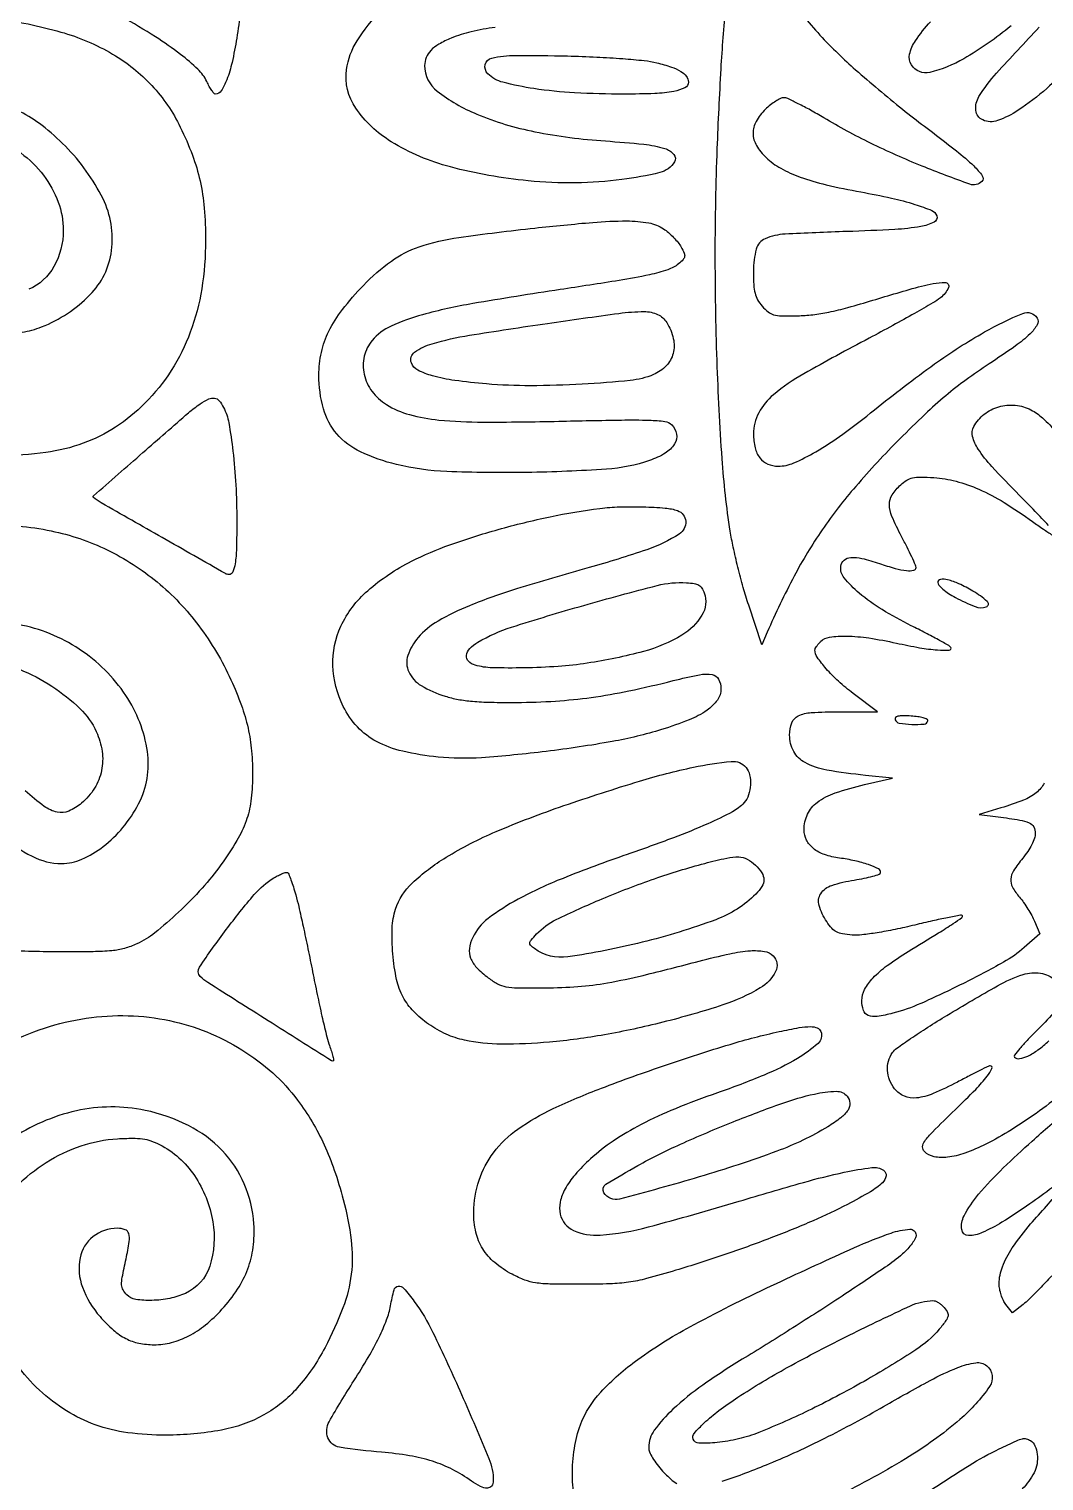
# Model space of a CAD drawing. Header units: inches. Extents: x 0 to 5940, y 0 to 4205.
# Drawn here: x 5406.85 to 5427, y 742.42 to 771.26 of the extents above; entities that cross this region are included whole.
import ezdxf

# ---------------------------------------------------------------- set-up
doc = ezdxf.new("R2010")
doc.units = ezdxf.units.IN
doc.header["$LTSCALE"] = 50
doc.header["$MEASUREMENT"] = 0

# ---------------------------------------------------------------- blocks, each defined once
blk = doc.blocks.new('JACZ-COO-GE-001-CAR-LOGO-R00')
at = {"color": 8}
for points in [[(4927.04, 3003.33, 0.002324), (4920.71, 2997.39, -0.008727), (4908.75, 2986.47, -0.03434), (4900.83, 2980.4, -0.06008), (4895.15, 2977.55, -0.195658), (4891.02, 2977.72, -0.2658), (4889.11, 2980.37, -0.164417), (4889.98, 2984.22, -0.047818), (4894.84, 2990.7, -0.00616), (4906.68, 3003.38, 0.002415)], [(4898.87, 3003.79, -0.041791), (4885.77, 2994.68, -0.070576), (4876.39, 2990.9, -0.324207), (4871.27, 2992.97, -0.200039), (4870.78, 2995.94, -0.08956), (4872.38, 2999.63, -0.041119), (4876.58, 3004.92, -0.007694)], [(4841.25, 3006.68, 0.030212), (4850.97, 2996.11, 0.011146), (4855.82, 2991.64, 0.005554), (4862.16, 2986.19, 0.00551), (4868.84, 2980.69, 0.008075), (4874.86, 2976, -0.005089), (4883.77, 2969.15, -0.02529), (4888.53, 2965, -0.047403), (4890.9, 2962.24, -0.364955), (4890.76, 2960.67, -0.290382), (4887.44, 2959.93, -0.00962), (4874.22, 2964.97, -0.017691), (4860, 2971.3, -0.020941), (4847.07, 2978.3, 0.007763), (4843.36, 2980.44, 0.010572), (4839.95, 2982.24, 0.007688), (4837.06, 2983.63, 0.108913), (4835.94, 2983.88, 0.112693), (4835.04, 2983.67, 0.028253), (4833.72, 2982.94, 0.027408), (4832.26, 2981.91, 0.024584), (4830.87, 2980.68, 0.072906), (4828.29, 2977.33, 0.131866), (4827.45, 2974, 0.130391), (4828.39, 2970.67, 0.07049), (4831.06, 2967.32, 0.062913), (4835.12, 2964.36, 0.039109), (4840.5, 2961.91, 0.02964), (4847.65, 2959.79, 0.013194), (4857.27, 2957.8, -0.010238), (4865.76, 2956.1, -0.021561), (4872.25, 2954.37, -0.021652), (4876.92, 2952.67, -0.21788), (4878.3, 2951.2, -0.376752), (4877.55, 2949.41, -0.069706), (4873.87, 2948.23, -0.029855), (4866.71, 2947.41, -0.005451), (4853.38, 2946.84, 0.005195), (4836.3, 2946.12, 0.087247), (4830.81, 2944.86, 0.233275), (4828.35, 2942, 0.063446), (4827.57, 2935.91, 0.012295), (4827.66, 2932.07, 0.04866), (4828.01, 2929.74, 0.070048), (4828.72, 2927.97, 0.047019), (4829.99, 2926.18, 0.044224), (4831.63, 2924.59, 0.104254), (4833.14, 2923.82, 0.062754), (4835.27, 2923.51, 0.008795), (4839.74, 2923.52, 0.025258), (4843.96, 2923.81, 0.020839), (4848.42, 2924.53, 0.016448), (4853.71, 2925.81, 0.007383), (4860.57, 2927.8, -0.007553), (4874.06, 2931.73, -0.057809), (4880.57, 2932.73, -0.5523), (4881.53, 2931.32, -0.12794), (4879.32, 2928.5, -0.03059), (4877.21, 2927.09, -0.003371), (4872.18, 2924.19, -0.004105), (4866.13, 2920.83, -0.003309), (4859.57, 2917.31, 0.006744), (4841.53, 2907.47, 0.044768), (4833.09, 2901.67, 0.098832), (4829.01, 2896.64, 0.121828), (4827.57, 2890.8, 0.056825), (4828.01, 2886.97, 0.107148), (4829.33, 2884.17, 0.128067), (4831.5, 2882.48, 0.102174), (4834.41, 2881.88, 0.102952), (4838.72, 2882.78, 0.029787), (4844.81, 2885.87, 0.024591), (4852.27, 2890.74, 0.012857), (4861.07, 2897.48, -0.013579), (4877.7, 2910.17, -0.027663), (4891.53, 2919.03, -0.030288), (4902.08, 2924.18, -0.367982), (4906.06, 2922.9, -0.276068), (4906.09, 2921.01, -0.071024), (4904.12, 2918.51, -0.036903), (4900.03, 2915.13, -0.008974), (4892.78, 2910.2, 0.013054), (4886.42, 2905.79, 0.016614), (4880.8, 2901.38, 0.01483), (4875.01, 2896.22, 0.00767), (4868.07, 2889.44, 0.017202), (4855.86, 2876.28, 0.028196), (4846.57, 2864.24, 0.028824), (4838.83, 2851.42, 0.019032), (4831.39, 2835.91), (4829.88, 2832.44), (4826.25, 2843.41, -0.011277), (4824.75, 2848.3, -0.007598), (4823.25, 2853.95, -0.007656), (4821.97, 2859.46, -0.015046), (4821.14, 2863.88, -0.021096), (4818.9, 2883.94, -0.008841), (4817.5, 2911.09, -0.008563), (4817, 2940.93, -0.009419), (4817.56, 2969.82, -0.004815), (4818.61, 2991.89, -0.009865), (4819.94, 3009.16, -0.012177)], [(4685.53, 3007.74, -0.014087), (4684.56, 3000.38, -0.01494), (4683.27, 2993.67, -0.036443), (4681.82, 2988.86, -0.050969), (4680.27, 2985.77, -0.255834), (4678.63, 2984.88, -0.229338), (4678.28, 2985.05, -0.018732), (4677.66, 2985.9, -0.02217), (4676.97, 2987.03, -0.015122), (4676.28, 2988.36, 0.09081), (4673.83, 2991.75, 0.027647), (4669, 2995.89, 0.021947), (4662.07, 3000.72, 0.010208), (4652.69, 3006.41)], [(4756.1, 3003.33, 0.026716), (4749.44, 3002.16, 0.042027), (4743.91, 3000.38, 0.030224), (4740.5, 2998.7, 0.071251), (4738.27, 2996.98, 0.09575), (4737.01, 2995.05, 0.097255), (4736.57, 2992.8, 0.232147), (4740.05, 2985.71, 0.065777), (4750.97, 2979.35, 0.050537), (4767.06, 2974.47, 0.031642), (4786.58, 2971.91, -0.009381), (4797.2, 2971, -0.04735), (4803.03, 2969.82, -0.13954), (4805.54, 2968.21, -0.330245), (4805.72, 2966.12, -0.197063), (4801.63, 2963.15, -0.027611), (4791.16, 2961.21, -0.02948), (4778.41, 2960.32, -0.026578), (4765.19, 2960.88, -0.040485), (4743.7, 2964.71, -0.073353), (4727.31, 2971.72, -0.104698), (4717.5, 2981.03, -0.18677), (4714.96, 2991.7, -0.108077), (4717.86, 2999.63, -0.055641), (4724.51, 3007.9, -0.053148)], [(4617.57, 3005.85, -0.036999), (4635.9, 3002.08, -0.06346), (4650.22, 2995.97, -0.073733), (4661.06, 2987.25, -0.073017), (4668.95, 2975.74, -0.024059), (4672.29, 2967.99, -0.034943), (4674.41, 2960.86, -0.033877), (4675.55, 2953.33, -0.020851), (4675.93, 2944.38, -0.039457), (4674.87, 2930.99, -0.049691), (4671.71, 2918.97, -0.052739), (4666.45, 2908.39, -0.054853), (4659.15, 2899.31, -0.050756), (4651.03, 2892.7, -0.058538), (4642.1, 2888.22, -0.053252), (4631.69, 2885.66, -0.032644), (4619.07, 2884.78, -0.021802)], [(4624.78, 2968.6, -0.071327), (4631.08, 2962.42, -0.074758), (4635.16, 2955.01, -0.089017), (4636.56, 2947.16, -0.126858), (4633.98, 2937.17, -0.165842), (4627.03, 2930.87, -0.193643)], [(4625.14, 2918.99, 0.057189), (4630.57, 2920.45, 0.10457), (4643.93, 2929.28, 0.163456), (4649.92, 2941.55, 0.148182), (4647.55, 2955.88, 0.081605), (4637.13, 2970.46, 0.030021), (4630.7, 2976.18, 0.051536), (4624.64, 2980.01, 0.052414)], [(4908.01, 2794.15, -0.106612), (4905.85, 2791.48, -0.07751), (4902.29, 2789.41, -0.020649), (4896.07, 2787.27), (4890.07, 2785.48), (4895.31, 2784.79, -0.007597), (4901.3, 2783.91, -0.064681), (4903.89, 2783.13, -0.165194), (4905.12, 2782, -0.124694), (4905.57, 2780.21, -0.086109), (4905.34, 2778.88, -0.031481), (4904.58, 2777.12, -0.029034), (4903.46, 2775.19, -0.02523), (4902.07, 2773.31, 0.027858), (4899.56, 2769.88, 0.124792), (4898.77, 2767.54, 0.149726), (4899.26, 2765.34, 0.046172), (4901.22, 2762.52, -0.022239), (4902.34, 2761.07, -0.01413), (4903.52, 2759.28, -0.014192), (4904.58, 2757.45, -0.025407), (4905.33, 2755.89), (4906.79, 2752.41), (4902.53, 2748.62, -0.054957), (4896.78, 2744.55, -0.010597), (4885.49, 2738.6, -0.011362), (4873.85, 2733.11, -0.0416), (4866.16, 2730.43, -0.02621), (4861.77, 2729.54, -0.13432), (4859.32, 2729.83, -0.217711), (4858.01, 2731.22, -0.081808), (4857.57, 2733.92, -0.124392), (4858.34, 2736.98, -0.065504), (4860.65, 2740.18, -0.04665), (4864.58, 2743.63, -0.020205), (4870.38, 2747.49, 0.001349), (4878.78, 2752.64, 0.009222), (4882.86, 2755.26, 0.010042), (4885.27, 2756.94, 0.460708), (4885.31, 2757.47, 0.249165), (4884.9, 2757.6, 0.001781), (4881.29, 2756.88, 0.006177), (4877.11, 2755.99, 0.003849), (4872.23, 2754.84, -0.008551), (4866.75, 2753.61, -0.011589), (4861.76, 2752.69, -0.012438), (4857.59, 2752.13, -0.043213), (4854.87, 2752.07, -0.023436), (4852.2, 2752.37, -0.082069), (4850.56, 2752.92, -0.090884), (4849.28, 2753.93, -0.032734), (4847.85, 2755.78, -0.073728), (4845.72, 2760.26, -0.223943), (4846.19, 2763.51, -0.16984), (4849.23, 2765.83, -0.041173), (4855.47, 2767.3, 0.012569), (4858.23, 2767.79, 0.019668), (4860.57, 2768.36, 0.014621), (4862.4, 2768.94, 0.290348), (4862.75, 2769.38, 0.315597), (4862.19, 2770.39, 0.028482), (4859.37, 2771.56, 0.030096), (4855.64, 2772.62, 0.021904), (4851.39, 2773.37, -0.05002), (4847.24, 2774.34, -0.086502), (4844.15, 2776.04, -0.107622), (4842.25, 2778.38, -0.11728), (4841.57, 2781.23, -0.110991), (4842.53, 2785.52, -0.122524), (4845.22, 2788.8, -0.078948), (4850.18, 2791.41, -0.024537), (4858.31, 2793.72), (4866.07, 2795.51), (4858.57, 2796.27, -0.017901), (4847.85, 2797.74, -0.079345), (4841.85, 2799.8, -0.147527), (4838.72, 2802.91, -0.124654), (4837.57, 2807.44, -0.08985), (4838.19, 2810.84, -0.195879), (4839.95, 2812.76, -0.096404), (4843.57, 2813.67, -0.013553), (4851.29, 2813.88), (4861.87, 2813.88), (4855.15, 2818.96, -0.022758), (4851.11, 2822.32, -0.028292), (4847.69, 2825.81, -0.028678), (4845.23, 2828.98, -0.150746), (4844.57, 2831.06, -0.13034), (4844.67, 2831.41, -0.023908), (4845.03, 2832, -0.024254), (4845.54, 2832.66, -0.019967), (4846.14, 2833.31, -0.163322), (4848.64, 2834.55, -0.039325), (4853.33, 2834.83, -0.032362), (4859.53, 2834.31, -0.017193), (4867.12, 2832.9, 0.010943), (4873.54, 2831.63, 0.023947), (4878.51, 2831, 0.032923), (4881.77, 2830.96, 0.569495), (4882.17, 2831.72, 0.126944), (4881.66, 2832.21, 0.002918), (4878.73, 2833.83, 0.006326), (4875.24, 2835.68, 0.004222), (4871.2, 2837.72, -0.023273), (4863.17, 2842.16, -0.037586), (4856.85, 2846.73, -0.044108), (4852.66, 2850.96, -0.21159), (4851.75, 2854.16, -0.178613), (4852.66, 2855.84, -0.163919), (4854.49, 2856.61, -0.079388), (4857.58, 2856.35, -0.020189), (4862.41, 2854.93, 0.014006), (4866.82, 2853.58, 0.040268), (4869.96, 2852.98, 0.071919), (4871.92, 2853.05, 0.362634), (4872.57, 2853.83, 0.106054), (4872.43, 2854.47, 0.003852), (4871.39, 2856.75, 0.006904), (4870.08, 2859.44, 0.004772), (4868.54, 2862.44, -0.019126), (4865.88, 2867.99, -0.098689), (4865.17, 2871.3, -0.149425), (4865.93, 2873.92, -0.064004), (4868.33, 2876.73, -0.047101), (4870, 2877.99, -0.08431), (4871.59, 2878.62, -0.055975), (4873.72, 2878.84, -0.011509), (4877.5, 2878.7, -0.050605), (4883.62, 2877.72, -0.039536), (4889.98, 2875.48, -0.033091), (4896.92, 2871.83, -0.018749), (4904.82, 2866.56, 0.00522), (4907.79, 2864.46, 0.009246), (4910.29, 2862.8, 0.004214)], [(4909.21, 2865.49, 0.004228), (4905.51, 2869.37, 0.002647), (4901.13, 2873.86, -0.008154), (4893.55, 2881.79, -0.040633), (4889.75, 2886.63, -0.083824), (4888.22, 2890.07, -0.187405), (4888.56, 2892.87, -0.104411), (4891.4, 2896.24, -0.095416), (4895.45, 2898.31, -0.094098), (4900.03, 2898.75, -0.098196), (4904.37, 2897.46, -0.063741), (4907.56, 2895.22, -0.022485), (4911.53, 2891.27, -0.021148)], [(4624.42, 2825.66, -0.046982), (4633.42, 2820.94, -0.047511), (4641.17, 2814.77, -0.094095), (4645.7, 2808.38, -0.071504), (4647.3, 2802.91, -0.086639), (4647.15, 2797.58, -0.088636), (4645.2, 2792.71, -0.078893), (4641.63, 2788.58, -0.073076), (4638.07, 2786.38, -0.156553), (4634.9, 2786.07, -0.104841), (4631.29, 2787.7, -0.023152), (4625.97, 2791.98, 0.016559)], [(4619.34, 2779.82, 0.064405), (4627.91, 2773.87, 0.120089), (4636.08, 2771.88, 0.103283), (4641.71, 2773.06, 0.061894), (4647.62, 2776.56, 0.056111), (4653.07, 2781.86, 0.051786), (4657.38, 2788.38, 0.157757), (4659.84, 2802.88, 0.111602), (4653.86, 2818.41, 0.099537), (4640.97, 2831.24, 0.100838), (4624.17, 2838.01, 0.062439)], [(4624.13, 2865.31, -0.028326), (4633.23, 2863.96, -0.061787), (4648.69, 2858.72, -0.060565), (4662.52, 2849.83, -0.059035), (4674.11, 2837.65, -0.053621), (4682.97, 2822.72, -0.020323), (4685.85, 2815.65, -0.032025), (4687.68, 2809.37, -0.033035), (4688.66, 2803.04, -0.023534), (4688.94, 2795.87, -0.030943), (4688.47, 2789.11, -0.053577), (4687.15, 2783.65, -0.048421), (4684.58, 2778.22, -0.020745), (4680.19, 2771.51, -0.028564), (4674.97, 2765.05, -0.020072), (4668.43, 2758.38, -0.01979), (4661.88, 2752.69, -0.060867), (4656.89, 2749.6, -0.041261), (4653.51, 2748.37, -0.043009), (4650.02, 2747.73, -0.021464), (4644.85, 2747.46, -0.00296), (4634.07, 2747.42, -0.019377), (4617.71, 2748.09, -0.0504)], [(4910.68, 2730.6, -0.019885), (4905.75, 2725.39, 0.009522), (4903.27, 2722.88, 0.015796), (4901.29, 2720.66, 0.009608), (4899.78, 2718.79, 0.377369), (4899.82, 2718.3, 0.24456), (4901.22, 2717.86, 0.06642), (4903.5, 2718.58, 0.049397), (4906.31, 2720.26, 0.028493), (4909.34, 2722.77, -0.022336)], [(4913.86, 2708.93, -0.016489), (4906.72, 2703.39, -0.016438), (4898.94, 2698.14, -0.025581), (4891.88, 2694.19, -0.02713), (4886.05, 2691.69, -0.057456), (4881.28, 2690.54, -0.080783), (4877.56, 2690.69, -0.147025), (4874.9, 2692.12, -0.213846), (4874.39, 2693.46, -0.144837), (4874.95, 2695.02, -0.038956), (4877.11, 2697.54, -0.003097), (4883.38, 2703.7, 0.006328), (4889.07, 2709.35, 0.026055), (4892.28, 2712.99, 0.064039), (4893.56, 2715.11, 0.541851), (4893.06, 2715.88, 0.114841), (4892.69, 2715.79, 0.001098), (4890.19, 2714.56, 0.00359), (4887.32, 2713.1, 0.002308), (4884.02, 2711.38, -0.020472), (4877.27, 2708.17, -0.074266), (4872.69, 2706.97, -0.126847), (4869.33, 2707.46, -0.127314), (4866.64, 2709.51, -0.071862), (4865.24, 2711.94, -0.079897), (4864.65, 2714.57, -0.082854), (4864.93, 2717.18, -0.085457), (4866.03, 2719.52, -0.084446), (4867.2, 2720.71, -0.005795), (4871.07, 2723.41, -0.008139), (4875.79, 2726.53, -0.006018), (4881.11, 2729.83, -0.006951), (4895.09, 2738, -0.049985), (4902.22, 2741.15, -0.11928), (4906.98, 2741.52, -0.138603), (4911.09, 2739.61, -0.132606)], [(4623.57, 2682.43, -0.059137), (4631.83, 2689.1, -0.058572), (4641.52, 2693.71, -0.067467), (4651.55, 2695.67, -0.01169), (4655.72, 2695.82, -0.03719), (4658.51, 2695.64, -0.048957), (4660.79, 2695.09, -0.034625), (4663.22, 2694.05, -0.128231), (4672.83, 2685.51, -0.104699), (4677.95, 2672.7, -0.121907), (4677.08, 2660.39, -0.210829), (4670.36, 2652.87, -0.057049), (4666.04, 2651.48, -0.043067), (4661.09, 2650.92, -0.043717), (4656.63, 2651.19, -0.160503), (4654.14, 2652.45, -0.068675), (4653.09, 2653.84, -0.123152), (4652.71, 2655.22, -0.053261), (4652.89, 2657.31, -0.004926), (4653.93, 2662.4, 0.013305), (4654.83, 2667.19, 0.108915), (4654.7, 2669.4, 0.240384), (4653.68, 2670.5, 0.088116), (4651.53, 2670.88, 0.166635), (4644.81, 2668.57, 0.181114), (4641.2, 2662.71, 0.138695), (4641.87, 2654.55, 0.091293), (4646.74, 2646.42, 0.03102), (4650.44, 2642.71, 0.06141), (4653.86, 2640.36, 0.069212), (4657.47, 2639.08, 0.050852), (4661.69, 2638.65, 0.063612), (4666.55, 2639.27, 0.056868), (4671.29, 2641.1, 0.051178), (4675.93, 2644.16, 0.036131), (4680.47, 2648.45, 0.040505), (4684.78, 2654.01, 0.055213), (4687.64, 2659.67, 0.057476), (4689.11, 2665.63, 0.049318), (4689.31, 2672.09, 0.083827), (4686.64, 2683.16, 0.090288), (4680.53, 2692.42, 0.085156), (4671.2, 2699.33, 0.065246), (4659.21, 2703.53, 0.107424), (4640.17, 2703.39, 0.094616), (4621.93, 2695.47, 0.098376)], [(4620.07, 2721.57, -0.03962), (4631.33, 2726.3, -0.042856), (4642.9, 2729.05, -0.043795), (4654.53, 2729.74, -0.045252), (4665.98, 2728.38, -0.044283), (4676.27, 2725.23, -0.042579), (4685.98, 2720.28, -0.04339), (4694.54, 2713.88, -0.050543), (4701.39, 2706.38, -0.025257), (4705.43, 2700.33, -0.026867), (4708.75, 2694.02, -0.025111), (4711.55, 2687.02, -0.017471), (4714.03, 2678.88, -0.033965), (4716.24, 2667.57, -0.061811), (4716.25, 2658.17, -0.060101), (4713.96, 2648.88, -0.030405), (4709, 2637.87, -0.05886), (4701.31, 2626.67, -0.086957), (4692.05, 2619.21, -0.080985), (4680.3, 2615.01, -0.044707), (4665.07, 2613.6, -0.034191), (4654.41, 2614.3, -0.0521), (4645.41, 2616.48, -0.055335), (4637.45, 2620.35, -0.045426), (4629.94, 2626.11, -0.051127), (4623.65, 2633.22, -0.05394)], [(4910.1, 2657.7, -0.005074), (4906.72, 2654.15, -0.004617), (4903.79, 2651.2, -0.028307), (4902.18, 2649.78), (4899.29, 2647.51), (4897.43, 2649.81, -0.058693), (4896.72, 2650.93, -0.033198), (4896.12, 2652.44, -0.032683), (4895.71, 2654.05, -0.045714), (4895.57, 2655.54, -0.09464), (4896.47, 2660.24, -0.052404), (4899.18, 2665.43, -0.032309), (4904.26, 2672.08, -0.008904), (4913.07, 2681.85, 0.004142)], [(4916.48, 2686.68, -0.004565), (4904.08, 2677.67, -0.018666), (4896.31, 2672.55, -0.02983), (4890.9, 2669.7, -0.106819), (4887.11, 2668.88, -0.377469), (4885.19, 2670.57, -0.151389), (4885.85, 2674.3, -0.058533), (4889.86, 2680.29, -0.022755), (4896.7, 2687.58, -0.010317), (4904.69, 2695.04, -0.006082), (4914.53, 2703.64, -0.001684)], [(4818.91, 2600.87, 0.018909), (4832, 2605.74, 0.018199), (4847.34, 2612.79, 0.013912), (4863.6, 2621.56, -0.006435), (4876.43, 2628.73, -0.030018), (4884.1, 2632.32, -0.055505), (4889.09, 2633.68, -0.215171), (4892.11, 2632.84, -0.388395), (4892.91, 2627.08, -0.064333), (4884.71, 2617.96, -0.04209), (4869.68, 2607.09, -0.02107), (4849.07, 2595.85, -0.030103)], [(4778.07, 2595.45, -0.039809), (4777.46, 2602.46, -0.038773), (4778, 2609.93, -0.052342), (4779.7, 2616.49, -0.099028), (4785.31, 2625.54, -0.048242), (4795.57, 2634.56, -0.034031), (4811.18, 2644.28, -0.013228), (4833.95, 2655.64, -0.002831), (4855.54, 2665.56, -0.023054), (4865.64, 2669.57, -0.067246), (4870.83, 2670.62, -0.4331), (4872.57, 2668.98, -0.125735), (4872.33, 2668.04, -0.031163), (4871.47, 2666.67, -0.0299), (4870.26, 2665.19, -0.026093), (4868.82, 2663.78, -0.031821), (4864.06, 2660.11, -0.003179), (4852.1, 2652.12, -0.004243), (4838.5, 2643.34, -0.004727), (4825.23, 2635.1, 0.015967), (4813.54, 2627.48, 0.035376), (4805.28, 2620.78, 0.047248), (4800.13, 2614.97, 0.158946), (4798.57, 2610.19, 0.100701), (4798.82, 2608.97, 0.033034), (4799.65, 2607.31, 0.030108), (4800.89, 2605.48, 0.024182), (4802.42, 2603.67, 0.018464), (4804.71, 2601.39, 0.070734), (4806.36, 2600.25, 0.083759)], [(4872.2, 2595.48, -0.005322), (4887.25, 2605.23, -0.030493), (4895.58, 2609.81, -0.002513), (4900.36, 2612.04, -0.043203), (4901.98, 2612.62, -0.130016), (4903.06, 2612.62, -0.07728), (4904.24, 2612.1, -0.149312), (4905.48, 2610.65, -0.075064), (4906.11, 2608.31, -0.068599), (4906.04, 2605.63, -0.078906), (4905.24, 2603.2, -0.078176), (4901.96, 2598.73, -0.019865)]]:
    blk.add_lwpolyline(points, format="xyb", dxfattribs=at)
for points in [[(4800.81, 2993.56, -0.019923), (4804.84, 2992.39, -0.056329), (4807.5, 2991.16, -0.091056), (4809.03, 2989.8, -0.166829), (4809.57, 2988.23, -0.28497), (4808.59, 2986.65, -0.068757), (4805.55, 2985.63, -0.036896), (4800.27, 2985.04, -0.00956), (4791.73, 2984.88, -0.013596), (4778.08, 2985.25, -0.023644), (4766.81, 2986.4, -0.026023), (4758.23, 2988.15, -0.13389), (4754.06, 2990.53, -0.258296), (4753.33, 2993.08, -0.289116), (4755.12, 2994.86, -0.054193), (4761.7, 2995.59, -0.006784), (4776.07, 2995.44, -0.005336), (4784.19, 2995.15, -0.0075), (4791.42, 2994.71, -0.007786), (4797.34, 2994.17, -0.033699)], [(4802.65, 2947.61, -0.030191), (4804.05, 2946.53, -0.022008), (4805.48, 2945.18, -0.022366), (4806.72, 2943.78, -0.044755), (4807.54, 2942.55, -0.021392), (4808.39, 2940.83, -0.144028), (4808.51, 2939.89, -0.156224), (4808.1, 2939.08, -0.026473), (4806.81, 2937.9, -0.091905), (4803.85, 2936.26, -0.026739), (4798.8, 2934.87, -0.014099), (4790.4, 2933.29, -0.002308), (4774.07, 2930.77, 0.005235), (4749.92, 2926.89, 0.023709), (4735.99, 2923.81, 0.041528), (4727.28, 2920.65, 0.110608), (4722.05, 2916.67, 0.11837), (4719.86, 2912.3, 0.112057), (4719.84, 2907.32, 0.105609), (4722, 2902.59, 0.094832), (4725.98, 2898.94, 0.071749), (4732.36, 2896.16, 0.042703), (4740.52, 2894.66, 0.024346), (4752.7, 2894.08, 0.005314), (4773.7, 2894.32, -0.001355), (4791.05, 2894.66, -0.011919), (4798.74, 2894.61, -0.023331), (4803.08, 2894.27, -0.166838), (4804.95, 2893.36, -0.158823), (4806.27, 2890.76, -0.178949), (4805.72, 2888.03, -0.11839), (4803.14, 2885.47, -0.054541), (4798.83, 2883.45, -0.065465), (4786.87, 2881.05, -0.012803), (4764.89, 2880.14, -0.013668), (4742.7, 2880.4, -0.050035), (4728.79, 2882.34, -0.050553), (4718.82, 2885.87, -0.103971), (4712.24, 2890.84, -0.112701), (4708.55, 2897.75, -0.066261), (4707.29, 2907.07, -0.055845), (4707.98, 2913.39, -0.059818), (4710.06, 2919.25, -0.050431), (4713.81, 2925.21, -0.02573), (4719.6, 2931.91, -0.045646), (4727.36, 2938.65, -0.075268), (4735.07, 2942.6, -0.045791), (4746.04, 2945.19, -0.008069), (4767.07, 2947.81, -0.005121), (4783.12, 2949.38, -0.023306), (4792.5, 2949.77, -0.040878), (4798.58, 2949.23, -0.106356)], [(4803.58, 2921.63, -0.079876), (4805.39, 2917.21, -0.120519), (4805.34, 2913.08, -0.130167), (4803.42, 2909.65, -0.101901), (4799.89, 2907.24, -0.073997), (4793.49, 2905.62, -0.011063), (4780.2, 2904.58, -0.013312), (4765.86, 2904.15, -0.021579), (4753.68, 2904.64, -0.012878), (4744.89, 2905.61, -0.034771), (4738.74, 2906.88, -0.050307), (4734.7, 2908.47, -0.184379), (4732.89, 2910.49, -0.342073), (4733.78, 2913.43, -0.084324), (4738.64, 2915.79, -0.030454), (4748.95, 2918.11, -0.004252), (4770.57, 2921.42, -0.002173), (4790.35, 2924.19, -0.032137), (4797.33, 2924.68, -0.109565), (4801.04, 2923.89, -0.149368)], [(4680.92, 2898.13, -0.074067), (4682.36, 2893.88, -0.015306), (4683.51, 2886.05, -0.015601), (4684.31, 2876.69, -0.013358), (4684.57, 2866.8, -0.005595), (4684.48, 2859.05, -0.030547), (4684.13, 2854.87, -0.065532), (4683.49, 2852.6, -0.299642), (4682.4, 2851.88, -0.130039), (4681.46, 2852.13, -0.000153), (4663.94, 2862.1, -0.000417), (4647.07, 2871.73, -0.044267), (4644.9, 2873.24, -0.460217), (4644.9, 2873.64, -0.000141), (4658.58, 2885.63, -0.000986), (4671.21, 2896.65, -0.031937), (4674.45, 2899.12, -0.034364), (4676.84, 2900.49, -0.151779), (4678.42, 2900.72, -0.1836), (4679.69, 2900.01, -0.05491)], [(4806.57, 2869.57, -0.305635), (4808.82, 2866.61, -0.269899), (4807.03, 2863.1, -0.060787), (4798.04, 2858.75, -0.014349), (4782.07, 2853.8, 0.006766), (4761.95, 2847.9, 0.02248), (4748.97, 2843.25, 0.03433), (4740.29, 2838.98, 0.081246), (4734.73, 2834.41, 0.100719), (4731.91, 2829.47, 0.19008), (4732.16, 2824.96, 0.151769), (4735.62, 2821.12, 0.059523), (4742.22, 2818.2, 0.029784), (4745.8, 2817.32, 0.023127), (4749.78, 2816.79, 0.016843), (4754.87, 2816.52, 0.006156), (4762.07, 2816.47, 0.014802), (4772.78, 2816.85, 0.018446), (4782.68, 2817.86, 0.017074), (4793.08, 2819.67, 0.010129), (4805.34, 2822.5, -0.012206), (4812.63, 2824.15, -0.091848), (4816.15, 2824.2, -0.232892), (4817.9, 2822.93, -0.122498), (4818.57, 2820.26, -0.155328), (4817.57, 2817.12, -0.088344), (4814.71, 2814.3, -0.055829), (4809.73, 2811.64, -0.020036), (4802.13, 2808.96, -0.030377), (4788.48, 2805.65, -0.013656), (4770.23, 2802.9, -0.013251), (4752.31, 2801.17, -0.04199), (4740.27, 2801.34, -0.032098), (4730.5, 2802.94, -0.066069), (4723.26, 2805.65, -0.081079), (4717.94, 2809.71, -0.075572), (4714.04, 2815.34, -0.104516), (4711.19, 2826.67, -0.12003), (4713.41, 2837.58, -0.103738), (4720.82, 2847.41, -0.062942), (4732.95, 2855.57, -0.031043), (4743.52, 2860.09, -0.017201), (4756.9, 2864.35, -0.016705), (4771.29, 2867.88, -0.019953), (4785.07, 2870.2, -0.024502), (4790.52, 2870.62, -0.014499), (4797.05, 2870.62, -0.013132), (4803.14, 2870.28, -0.061858)], [(4878.57, 2849.65, 0.191353), (4878.86, 2848.93, 0.028832), (4880, 2847.84, 0.028893), (4881.58, 2846.66, 0.021317), (4883.46, 2845.54, 0.031301), (4888.9, 2843, 0.180689), (4892.01, 2842.95, 0.57438), (4892.29, 2844.43, 0.046841), (4888.32, 2847.27, 0.021549), (4884.42, 2849.32, 0.050473), (4881.31, 2850.42, 0.096397), (4879.32, 2850.51, 0.372302)], [(4813.94, 2846.77, -0.22425), (4813.3, 2840.6, -0.121585), (4807.77, 2835.11, -0.069775), (4797.12, 2830.58, -0.027904), (4781.57, 2827.33, -0.020431), (4773.53, 2826.45, -0.012698), (4764.06, 2826.03, -0.011085), (4755.25, 2826.07, -0.061314), (4750.57, 2826.77, -0.127314), (4748.7, 2827.85, -0.231644), (4748.13, 2829.48, -0.165055), (4749.04, 2831.38, -0.067685), (4751.32, 2833.17, -0.054908), (4760.63, 2837.31, -0.007895), (4780.6, 2843.34, -0.006674), (4800.9, 2848.84, -0.077849), (4809.05, 2849.62, -0.025099), (4811.18, 2849.38, -0.091971), (4812.45, 2848.93, -0.119671), (4813.29, 2848.12, -0.057813)], [(4866.8, 2811.69, 0.278093), (4867.93, 2810.73, 0.032472), (4871.36, 2810.38, 0.032323), (4874.78, 2810.49, 0.317798), (4875.82, 2811.38, 0.360413), (4875.62, 2811.79, 0.038776), (4874.57, 2812.18, 0.033703), (4873.06, 2812.5, 0.019682), (4871.22, 2812.69, 0.011972), (4868.84, 2812.78, 0.059661), (4867.52, 2812.64, 0.165198), (4866.91, 2812.27, 0.259342)], [(4825.51, 2798.45, -0.120338), (4826.51, 2796.41, -0.067391), (4826.73, 2793.64, -0.0661), (4826.2, 2790.85, -0.101506), (4824.97, 2788.72, -0.090633), (4821.74, 2786.18, -0.016976), (4814.93, 2782.88, -0.01459), (4805.41, 2778.99, -0.006358), (4792.57, 2774.36, 0.011298), (4774.86, 2767.77, 0.028788), (4762.44, 2761.98, 0.03977), (4754.11, 2756.61, 0.118827), (4749.87, 2751.38, 0.077057), (4748.96, 2748.34, 0.127283), (4749.27, 2745.7, 0.101112), (4750.92, 2743.12, 0.036955), (4754.18, 2740.23, 0.038965), (4756.77, 2738.56, 0.080394), (4759.04, 2737.77, 0.040802), (4762.29, 2737.47, 0.004201), (4770, 2737.45, 0.017884), (4779, 2737.82, 0.02379), (4787.13, 2738.84, 0.016865), (4797, 2740.9, 0.004515), (4812.54, 2744.85, -0.010761), (4821.05, 2746.9, -0.035984), (4826.72, 2747.72, -0.058161), (4830.59, 2747.54, -0.157271), (4833, 2746.31, -0.326181), (4833.68, 2741.96, -0.139158), (4829.43, 2737.42, -0.056944), (4819.1, 2732.71, -0.017059), (4802.46, 2727.92, -0.017418), (4786.33, 2724.46, -0.021608), (4771.12, 2722.42, -0.023892), (4757.8, 2721.86, -0.051492), (4747.6, 2722.96, -0.053437), (4742.52, 2724.64, -0.046519), (4737.66, 2727.41, -0.047787), (4733.53, 2730.93, -0.066611), (4730.64, 2734.84, -0.07349), (4728.8, 2739.79, -0.030938), (4727.75, 2746.83, -0.030982), (4727.58, 2753.98, -0.070299), (4728.54, 2759.28, -0.125966), (4733.13, 2766.45, -0.049949), (4742.49, 2773.59, -0.037572), (4756.33, 2780.72, -0.017857), (4775.07, 2787.89, -0.008022), (4796.07, 2794.7, -0.022774), (4810.97, 2798.53, -0.027068), (4821.41, 2800.13, -0.249011)], [(4828.12, 2771.42, -0.051675), (4829.88, 2769.26, -0.143164), (4830.44, 2767.4, -0.145711), (4829.91, 2765.55, -0.054233), (4828.2, 2763.41, -0.108235), (4817.13, 2756.32, -0.027991), (4796.75, 2750.06, -0.02434), (4776.17, 2746.03, -0.196534), (4767.01, 2748.3, -0.032504), (4765.88, 2749.24, -0.240202), (4765.66, 2749.88, -0.1458), (4766, 2750.64, -0.010393), (4767.56, 2752.36, -0.091848), (4773, 2756.36, -0.013089), (4785.68, 2762.09, -0.015548), (4800.21, 2767.67, -0.019215), (4814.07, 2771.91, -0.011244), (4820.16, 2773.38, -0.062284), (4823.5, 2773.68, -0.110848), (4825.87, 2773.06, -0.077374)], [(4700.9, 2763.16, -0.011478), (4701.71, 2759.96, -0.002623), (4702.93, 2754.52, -0.002712), (4704.27, 2748.24, -0.002639), (4705.56, 2741.88, 0.003451), (4706.83, 2735.62, 0.003905), (4708.14, 2729.63, 0.003566), (4709.33, 2724.56, 0.021404), (4710.08, 2721.96, -0.006271), (4710.63, 2720.25, -0.009924), (4711.06, 2718.77, -0.0043), (4711.38, 2717.51, -0.26314), (4711.32, 2717.29, -0.349783), (4710.83, 2717.24, -0.000112), (4693.29, 2728.32, -0.000485), (4676.52, 2738.93, -0.05505), (4674.48, 2740.57, -0.361667), (4674.24, 2743.21, -0.009392), (4681.65, 2753.56, -0.016794), (4689.43, 2763.29, -0.079405), (4694.85, 2767.9, -0.018467), (4696.08, 2768.59, -0.026021), (4697.22, 2769.1, -0.024467), (4698.18, 2769.42, -0.209012), (4698.61, 2769.35, -0.15914), (4698.94, 2768.96, -0.00796), (4699.56, 2767.36, -0.012143), (4700.23, 2765.4, -0.008431)], [(4846.22, 2725.34, -0.312156), (4845.43, 2722.07, -0.048108), (4839.74, 2717.92, -0.035245), (4830.49, 2713.29, -0.015116), (4817.57, 2708.37, 0.013719), (4805.95, 2703.99, 0.022938), (4796.47, 2699.6, 0.027101), (4788.75, 2695.03, 0.038939), (4782.5, 2690.12, 0.02665), (4778.2, 2685.72, 0.0546), (4775.43, 2681.77, 0.072437), (4774.08, 2678.16, 0.107685), (4774.09, 2674.8, 0.239408), (4777.78, 2670.29, 0.122327), (4785.17, 2669.01, 0.047279), (4798.55, 2671.26, 0.007939), (4823.57, 2678.38, -0.004351), (4841.37, 2683.58, -0.016207), (4852.7, 2686.39, -0.020438), (4860.31, 2687.7, -0.181164), (4863.57, 2686.94, -0.291032), (4864.26, 2685.38, -0.167592), (4863.27, 2683.5, -0.057148), (4859.95, 2681.01, -0.011987), (4853.57, 2677.49, -0.018186), (4844.11, 2672.99, -0.010285), (4832.36, 2668.2, -0.0097), (4819.36, 2663.5, -0.009422), (4806.07, 2659.26, -0.007105), (4797.99, 2656.97, -0.029067), (4793, 2655.94, -0.029166), (4787.93, 2655.5, -0.007187), (4779.57, 2655.38, -0.004362), (4771.22, 2655.45, -0.032255), (4767.26, 2655.78, -0.05593), (4764.31, 2656.56, -0.028792), (4760.82, 2658.14, -0.052617), (4755.96, 2661.4, -0.080045), (4752.63, 2665.23, -0.082734), (4750.74, 2669.81, -0.060236), (4750.16, 2675.31, -0.074584), (4751.63, 2684.2, -0.085335), (4755.63, 2691.82, -0.075438), (4762.4, 2698.36, -0.044587), (4772.13, 2704.02, -0.018802), (4785.47, 2709.67, -0.008665), (4803.22, 2716.06, -0.008639), (4821.08, 2721.81, -0.020042), (4834.7, 2725.34, -0.008828), (4840.24, 2726.44, -0.044512), (4843.38, 2726.72, -0.096716), (4845.23, 2726.36, -0.207697)], [(4853.53, 2707.43, -0.162432), (4854.25, 2705.57, -0.155942), (4853.73, 2703.63, -0.087021), (4851.76, 2701.48, -0.027147), (4848.13, 2699, -0.048027), (4834.06, 2692.23, -0.016463), (4812.57, 2685.11, -0.007983), (4790.51, 2678.98, -0.329268), (4786.17, 2680.71, -0.412113), (4786.72, 2683.07, -0.014641), (4795.54, 2688.25, -0.019409), (4807.35, 2694.15, -0.011209), (4821.97, 2700.37, -0.009122), (4835.41, 2705.45, -0.030837), (4844.42, 2708.06, -0.04783), (4850.46, 2708.81, -0.230674)], [(4733.7, 2650.63, -0.047276), (4738.87, 2642.05, -0.008247), (4746.78, 2624.86, -0.005721), (4754.35, 2607.12, -0.098276), (4755.57, 2600.95, -0.162595), (4755.1, 2599.53, -0.233863), (4753.93, 2598.95, -0.119365), (4752.03, 2599.39, -0.037688), (4749.52, 2600.91, 0.036783), (4744.26, 2604.11, 0.040484), (4738.74, 2606.38, 0.036143), (4732.41, 2607.91, 0.021068), (4724.66, 2608.87, -0.019803), (4713.02, 2610.28, -0.26621), (4709.81, 2612.89, -0.224718), (4710.13, 2617.32, -0.014528), (4716.99, 2628.67, 0.010961), (4720.96, 2635.15, 0.018677), (4723.96, 2640.74, 0.022402), (4726.03, 2645.52, 0.04641), (4727.12, 2649.43, -0.020842), (4728.1, 2653.81, -0.289984), (4729.24, 2654.86, -0.26612), (4730.75, 2654.32, -0.018341)], [(4880, 2649.31, -0.053575), (4881.17, 2647.85, -0.184321), (4881.41, 2646.69, -0.118958), (4880.85, 2645.34, -0.017027), (4878.99, 2642.97, -0.073688), (4872.51, 2637.23, -0.014194), (4859.11, 2629.04, -0.01569), (4843.71, 2620.85, -0.020239), (4829.07, 2614.36, -0.035058), (4823.41, 2612.57, -0.033715), (4817.49, 2611.56, -0.030365), (4812.47, 2611.36, -0.31334), (4810.88, 2612.51, -0.2671), (4811.18, 2614.11, -0.027809), (4813.94, 2617, -0.027332), (4818, 2620.4, -0.015322), (4823.28, 2624.11, -0.01954), (4836.93, 2632.33, -0.01076), (4854.22, 2641.37, -0.006687), (4871.05, 2649.43, -0.104258), (4877.25, 2650.86, -0.097453), (4877.81, 2650.76, -0.035679), (4878.54, 2650.41, -0.033724), (4879.31, 2649.91, -0.034315)]]:
    blk.add_lwpolyline(points, format="xyb", close=True, dxfattribs=at)

msp = doc.modelspace()

# ---------------------------------------------------------------- block references
at = {"xscale": 0.07174195398747743, "yscale": 0.07174195398747743, "zscale": 0.07174195398747743}
msp.add_blockref('JACZ-COO-GE-001-CAR-LOGO-R00', (5074.895, 555.821), dxfattribs=at)

doc.saveas('drawing.dxf')
